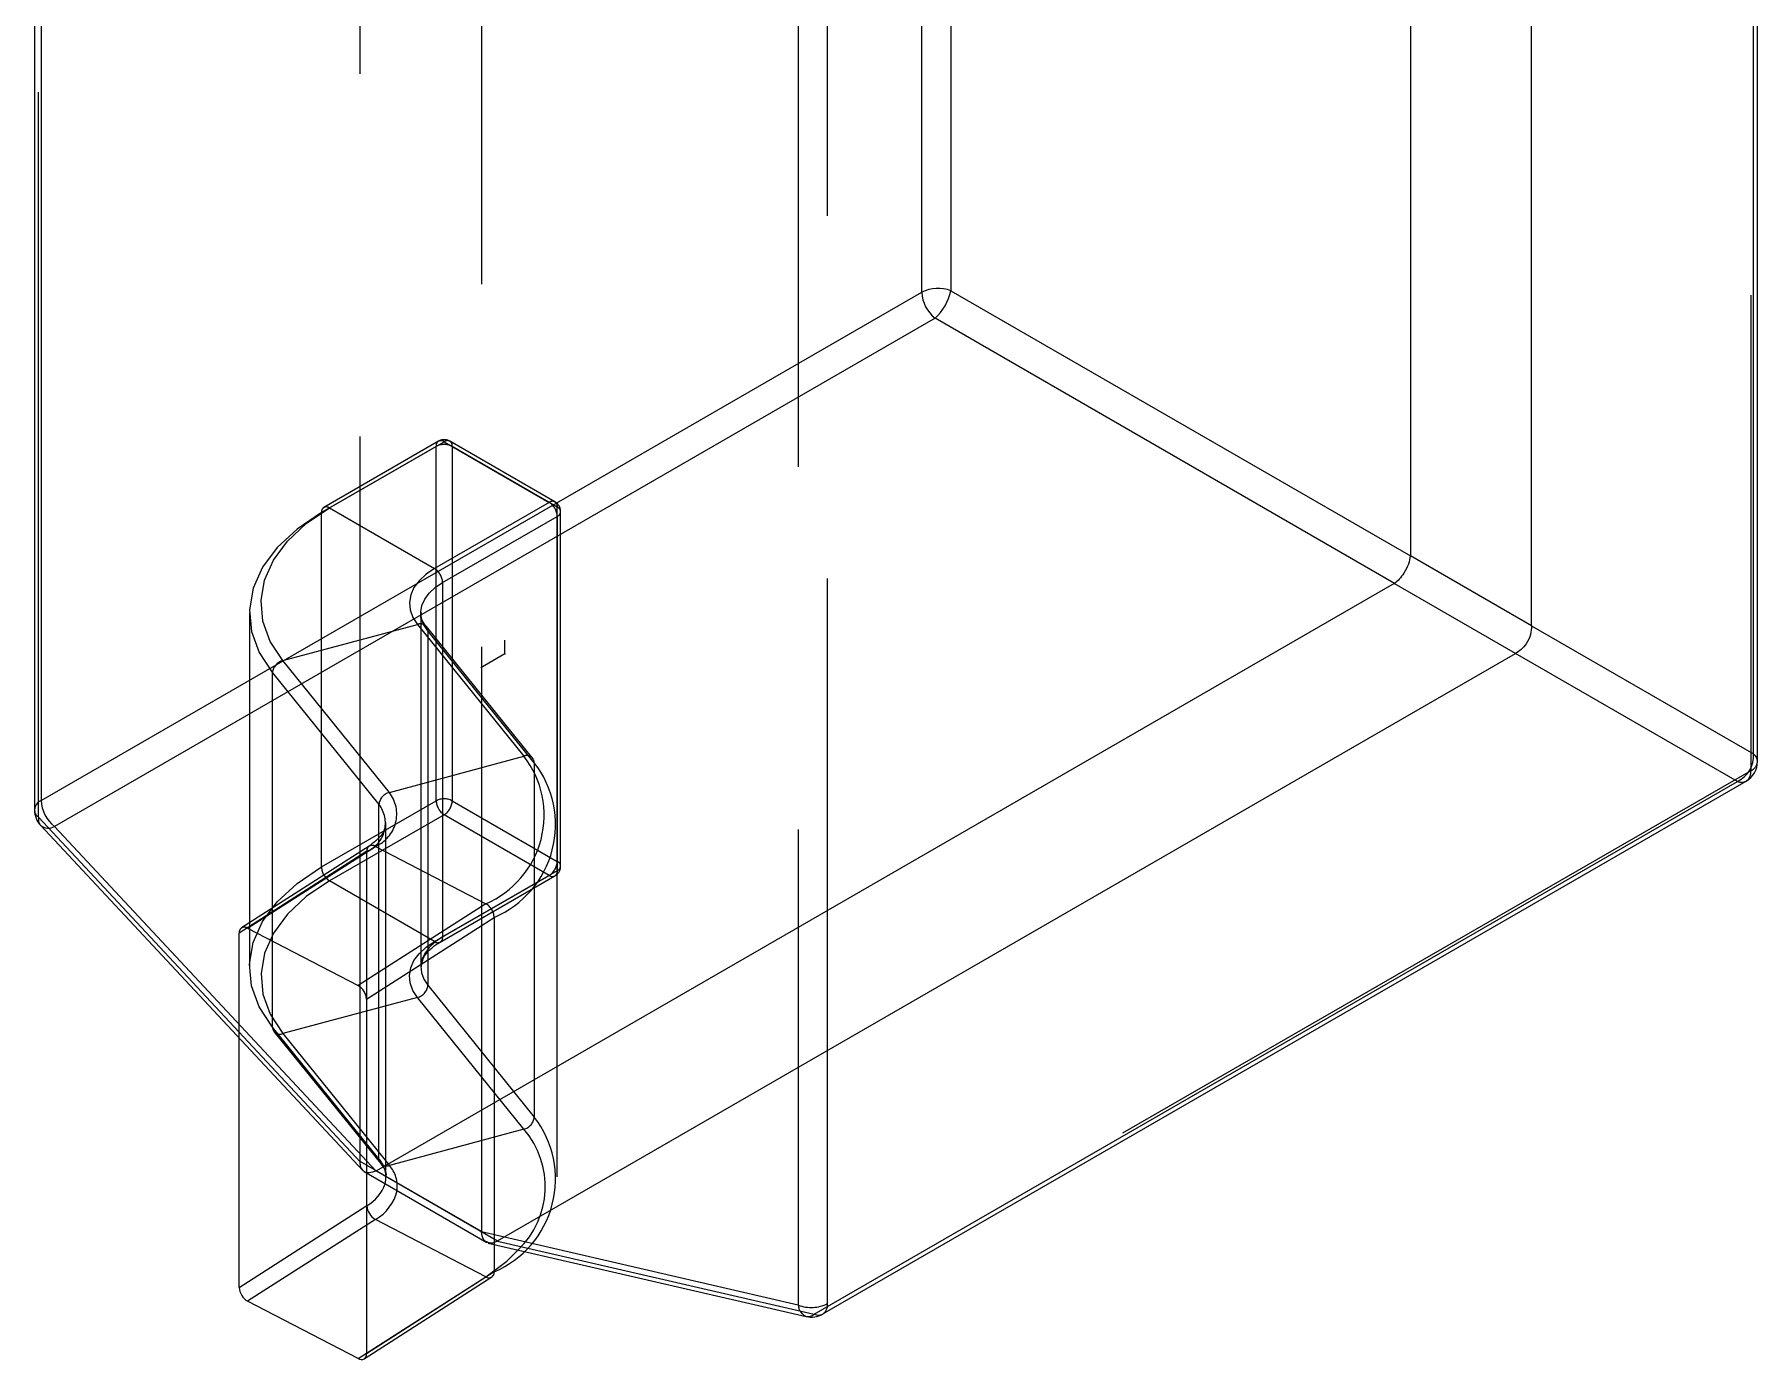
# Model space of a CAD drawing. Header units: millimetres. Extents: x 0 to 841, y 0 to 2287.
# Drawn here: x 626.662 to 629.679, y 236.601 to 238.921 of the extents above; entities that cross this region are included whole.
import ezdxf

# ---------------------------------------------------------------- set-up
doc = ezdxf.new("R2010")
doc.units = ezdxf.units.MM
doc.header["$PDSIZE"] = -1
doc.linetypes.add('HIDDEN', pattern=[1.905, 1.27, -0.635])

msp = doc.modelspace()

# ---------------------------------------------------------------- linework, layer by layer
at = {"color": 7, "linetype": 'Continuous', "lineweight": 25}
for p, q in [((628.2156, 238.4699), (628.2156, 243.0264)), ((628.2668, 243.029), (628.2668, 238.4725)), ((629.0711, 242.8426), (629.0711, 238.0087)), ((626.6622, 242.1201), (626.6622, 237.5636)), ((626.674, 242.1364), (626.674, 237.58)), ((629.2833, 237.8862), (629.2833, 239.9861)), ((629.6717, 237.6615), (629.6717, 239.9924)), ((629.6789, 237.6483), (629.6789, 239.9904)), ((626.674, 237.58), (628.2156, 238.4699)), ((628.2668, 238.4725), (629.0711, 238.0082)), ((628.239, 238.4243), (626.6973, 237.5343)), ((629.0433, 237.96), (628.239, 238.4243)), ((629.0711, 238.0087), (629.2833, 237.8862)), ((629.0428, 237.9597), (627.2609, 236.931)), ((629.255, 237.8372), (629.0428, 237.9597)), ((629.2833, 237.8857), (629.6717, 237.6615)), ((627.4731, 236.8086), (629.255, 237.8372)), ((629.6439, 237.6133), (629.2554, 237.8375)), ((628.0274, 236.6801), (629.6439, 237.6133)), ((628.0425, 236.6805), (629.6589, 237.6136)), ((626.673, 237.5363), (627.2377, 236.9312)), ((626.6973, 237.5343), (627.2605, 236.9308)), ((627.0207, 236.7269), (627.0207, 237.1638)), ((627.2395, 236.9299), (627.4545, 236.8058)), ((627.2442, 236.8703), (627.2442, 236.9271)), ((627.2609, 236.931), (627.4731, 236.8086)), ((627.0207, 236.7269), (627.2442, 236.8703)), ((627.2591, 236.8462), (627.0355, 236.7029)), ((627.4523, 236.7458), (627.2591, 236.8462)), ((627.4566, 236.8048), (628.0135, 236.6761)), ((627.4727, 236.8083), (628.0274, 236.6801)), ((627.2287, 236.6024), (627.4523, 236.7458)), ((627.2395, 236.6019), (627.4631, 236.7453)), ((627.2287, 236.6024), (627.0355, 236.7029))]:
    msp.add_line(p, q, dxfattribs=at)
at = {"color": 7, "linetype": 'HIDDEN', "lineweight": 18}
for p, q in [((629.6672, 242.2748), (629.6672, 237.6319)), ((626.6695, 237.5504), (626.6695, 242.1069)), ((627.2327, 236.9474), (627.2327, 241.7813)), ((627.4448, 241.6588), (627.4448, 236.8249)), ((627.9995, 241.339), (627.9995, 236.6962)), ((628.0508, 236.6988), (628.0508, 241.3416)), ((627.3655, 238.1999), (627.1647, 238.084)), ((627.3696, 238.209), (627.1689, 238.0931)), ((627.1789, 238.0921), (627.3796, 238.208)), ((627.3655, 237.5793), (627.3655, 238.1999)), ((627.3796, 238.208), (627.5635, 238.1019)), ((627.5735, 238.1029), (627.3896, 238.209)), ((627.3938, 238.1999), (627.3938, 237.5793)), ((627.5776, 238.0937), (627.3938, 238.1999)), ((627.1647, 237.4634), (627.1647, 238.084)), ((627.1789, 238.0921), (627.3627, 237.986)), ((627.5635, 238.1019), (627.3627, 237.986)), ((627.5776, 237.4732), (627.5776, 238.0937)), ((627.5835, 237.465), (627.5835, 238.0856)), ((627.3768, 237.9615), (627.5776, 238.0774)), ((627.5776, 238.0774), (627.5776, 237.4568)), ((627.3768, 237.9615), (627.3768, 237.3409)), ((627.0388, 237.9084), (627.0388, 237.2879)), ((627.3388, 237.9084), (627.3388, 237.2879)), ((627.0972, 237.8247), (627.3328, 237.8882)), ((627.3328, 237.8882), (627.5192, 237.6574)), ((627.5348, 237.6536), (627.3484, 237.8844)), ((627.3509, 237.8767), (627.3509, 237.2561)), ((627.5373, 237.646), (627.3509, 237.8767)), ((627.2836, 237.594), (627.0972, 237.8247)), ((627.0791, 237.1829), (627.0791, 237.8035)), ((627.0791, 237.8035), (627.2654, 237.5728)), ((627.2836, 237.594), (627.5192, 237.6574)), ((627.5373, 237.646), (627.5373, 237.0254)), ((629.6672, 237.6319), (628.0508, 236.6988)), ((627.1647, 237.4634), (627.3655, 237.5793)), ((627.2654, 236.9522), (627.2654, 237.5728)), ((627.3938, 237.5793), (627.5776, 237.4732)), ((627.2326, 236.9469), (626.6695, 237.5504)), ((627.3796, 237.5548), (627.1789, 237.4389)), ((627.2776, 236.9205), (627.2776, 237.5411)), ((627.5635, 237.4487), (627.3796, 237.5548)), ((627.5776, 236.9205), (627.5776, 237.5411)), ((627.2442, 237.4908), (627.0207, 237.3475)), ((627.2483, 237.4999), (627.0247, 237.3566)), ((627.0355, 237.3561), (627.2591, 237.4994)), ((627.2442, 236.9271), (627.2442, 237.4908)), ((627.2591, 237.4994), (627.4523, 237.399)), ((627.3627, 237.3328), (627.5635, 237.4487)), ((627.3727, 237.3318), (627.5735, 237.4477)), ((627.5776, 237.4568), (627.3768, 237.3409)), ((627.3627, 237.3328), (627.1789, 237.4389)), ((627.4523, 237.399), (627.2287, 237.2557)), ((627.0355, 237.3561), (627.2287, 237.2557)), ((627.2436, 237.2316), (627.4672, 237.375)), ((627.4672, 237.375), (627.4672, 236.7544)), ((627.0207, 237.1638), (627.0207, 237.3475)), ((627.3328, 237.2349), (627.0972, 237.1715)), ((627.5192, 237.0042), (627.3328, 237.2349)), ((627.3509, 237.2561), (627.5373, 237.0254)), ((627.2436, 237.2316), (627.2436, 236.611)), ((627.2654, 236.9522), (627.0791, 237.1829)), ((627.0816, 237.1753), (627.268, 236.9445)), ((627.0972, 237.1715), (627.2836, 236.9407)), ((627.5192, 237.0042), (627.2836, 236.9407)), ((627.4448, 236.8249), (627.2327, 236.9474)), ((627.9995, 236.6962), (627.4448, 236.8244)), ((627.4672, 236.7544), (627.2436, 236.611))]:
    msp.add_line(p, q, dxfattribs=at)
at = {"color": 7, "linetype": 'Continuous'}
for q in [(627.4438, 237.8123), (627.4857, 237.8607)]:
    msp.add_line((627.4857, 237.8365), q, dxfattribs=at)
at = {"color": 7, "linetype": 'HIDDEN', "lineweight": 18, "flags": 128}
for points in [[(627.1647, 238.084), (627.122, 238.0552), (627.0873, 238.023), (627.0616, 237.9882), (627.0453, 237.9515), (627.0389, 237.9138), (627.0424, 237.876), (627.0559, 237.839), (627.0791, 237.8035)], [(627.0972, 237.8247), (627.0751, 237.8585), (627.0623, 237.8939), (627.0589, 237.9299), (627.065, 237.9659), (627.0805, 238.0008), (627.1051, 238.034), (627.1381, 238.0647), (627.1789, 238.0921)], [(627.3627, 237.986), (627.3478, 237.976), (627.3357, 237.9647), (627.3267, 237.9526), (627.321, 237.9398), (627.3188, 237.9266), (627.32, 237.9135), (627.3248, 237.9005), (627.3328, 237.8882)], [(627.3509, 237.8767), (627.344, 237.8874), (627.3399, 237.8986), (627.3388, 237.9101), (627.3407, 237.9215), (627.3457, 237.9325), (627.3535, 237.9431), (627.3639, 237.9528), (627.3768, 237.9615)], [(627.0791, 237.1829), (627.0559, 237.2184), (627.0424, 237.2555), (627.0389, 237.2933), (627.0453, 237.331), (627.0616, 237.3676), (627.0873, 237.4025), (627.122, 237.4346), (627.1647, 237.4634)], [(627.1789, 237.4389), (627.1381, 237.4115), (627.1051, 237.3808), (627.0805, 237.3476), (627.065, 237.3126), (627.0589, 237.2767), (627.0623, 237.2406), (627.0751, 237.2053), (627.0972, 237.1715)], [(627.3328, 237.2349), (627.3248, 237.2473), (627.32, 237.2602), (627.3188, 237.2734), (627.321, 237.2866), (627.3267, 237.2994), (627.3357, 237.3115), (627.3478, 237.3227), (627.3627, 237.3328)], [(627.3768, 237.3409), (627.3639, 237.3322), (627.3535, 237.3225), (627.3457, 237.312), (627.3407, 237.3009), (627.3388, 237.2895), (627.3399, 237.2781), (627.344, 237.2669), (627.3509, 237.2561)]]:
    msp.add_lwpolyline(points, dxfattribs=at)
at = {"color": 7, "linetype": 'Continuous', "lineweight": 25, "flags": 128}
msp.add_lwpolyline([(627.4523, 236.7458), (627.489, 236.7731), (627.5093, 236.7927)], dxfattribs=at)
at = {"color": 7, "linetype": 'Continuous', "lineweight": 25}
for centre, radius, start, end in [((628.2441, 238.4142), 0.0626, 68.6939, 117.0888), ((628.2781, 238.4731), 0.0626, 182.9073, 231.3092), ((628.1747, 238.4936), 0.0945, 312.8632, 347.1368), ((629.6227, 237.6576), 0.0492, 295.4861, 4.5139), ((629.6617, 237.6474), 0.0173, 2.7397, 54.5446), ((629.6389, 237.6483), 0.04, 299.9973, 0), ((629.651, 237.629), 0.0173, 245.4645, 297.2604), ((626.6818, 237.562), 0.0196, 113.4621, 175.2177), ((626.7364, 237.5831), 0.0626, 182.9073, 231.3092), ((626.7022, 237.5636), 0.04, 180, 223.019), ((626.6867, 237.5534), 0.0219, 231.2965, 299.1171), ((627.2097, 236.9311), 0.07, 299.549, 341.3654), ((627.2225, 236.9133), 0.0764, 298.6388, 347.4271), ((627.2736, 236.8718), 0.0294, 182.9913, 240.4271), ((627.4569, 236.7535), 0.0103, 307.0094, 4.8682), ((627.0501, 236.7285), 0.0294, 182.9913, 240.4271), ((627.4581, 236.7544), 0.0104, 235.911, 298.7229), ((628.0225, 236.7151), 0.04, 256.9859, 299.9973), ((628.0165, 236.6921), 0.0162, 259.4467, 312.4054), ((628.0346, 236.6958), 0.0173, 245.4645, 297.2604), ((627.2346, 236.6113), 0.0106, 236.78, 297.8539)]:
    msp.add_arc(centre, radius, start, end, dxfattribs=at)
at = {"color": 7, "linetype": 'HIDDEN', "lineweight": 18}
for centre, radius, start, end in [((627.3741, 238.2013), 0.00873, 50.7967, 189.214), ((627.3796, 238.1726), 0.0307, 62.6097, 117.3903), ((627.3796, 238.1917), 0.02, 60.0027, 119.9973), ((627.3851, 238.2013), 0.00873, 350.786, 129.2033), ((627.1733, 238.0853), 0.00873, 50.7967, 189.214), ((627.569, 238.0951), 0.00873, 350.786, 129.2033), ((627.5469, 238.076), 0.0307, 2.6055, 57.3945), ((627.5635, 238.0856), 0.02, 0, 60.0027), ((627.5745, 238.0856), 0.00873, 290.7834, 69.2166), ((627.3461, 237.9601), 0.0307, 2.6055, 57.3945), ((627.3378, 237.8746), 0.0145, 42.8101, 109.9933), ((627.3389, 237.877), 0.012, 358.7633, 38.1762), ((627.103, 237.8014), 0.0241, 104.0811, 174.8849), ((627.386, 237.554), 0.1686, 293.1683, 37.803), ((627.5243, 237.6455), 0.013, 2.1001, 113.3338), ((627.3976, 237.5376), 0.1769, 293.1683, 37.803), ((629.6478, 237.6297), 0.0196, 304.7789, 6.5333), ((629.6594, 237.6499), 0.0196, 293.4621, 355.2177), ((627.2232, 237.54), 0.0535, 293.1683, 37.803), ((627.2348, 237.5562), 0.0617, 293.1683, 37.803), ((627.2894, 237.5706), 0.0241, 104.0811, 174.8849), ((627.3796, 237.552), 0.0307, 62.6097, 117.3903), ((627.3962, 237.5807), 0.0307, 182.6055, 237.3945), ((627.3631, 237.5807), 0.0307, 302.6055, 357.3945), ((626.6795, 237.5645), 0.0173, 182.7397, 234.5446), ((626.6853, 237.5469), 0.0162, 167.5912, 220.5561), ((627.2535, 237.4919), 0.00935, 53.3177, 186.8215), ((627.1954, 237.4648), 0.0307, 182.6055, 237.3945), ((627.5469, 237.4745), 0.0307, 302.6055, 357.3945), ((627.569, 237.4554), 0.00873, 230.7967, 9.214), ((627.5635, 237.465), 0.02, 299.9973, 0), ((627.5745, 237.465), 0.00873, 290.7834, 69.2166), ((627.4378, 237.3734), 0.0294, 2.9913, 60.4271), ((627.0299, 237.3486), 0.00935, 53.3177, 186.8215), ((627.3682, 237.3395), 0.00873, 230.7967, 9.214), ((627.2142, 237.2301), 0.0294, 2.9913, 60.4271), ((627.327, 237.2583), 0.0241, 284.0811, 354.8849), ((627.0911, 237.1827), 0.012, 178.7633, 218.1762), ((627.0922, 237.1851), 0.0145, 222.8101, 289.9933), ((627.3976, 236.917), 0.1769, 293.1683, 37.803), ((627.5133, 237.0275), 0.0241, 284.0811, 354.8849), ((627.4025, 236.9037), 0.154, 313.8762, 40.7512), ((627.2784, 236.9527), 0.013, 182.1001, 293.3338), ((627.2297, 236.9205), 0.0478, 345.8341, 41.5887), ((627.2416, 236.9038), 0.0559, 352.6478, 41.3713), ((628.0223, 236.7545), 0.0626, 248.6939, 297.0888), ((628.0221, 236.697), 0.0226, 182.0781, 247.5041), ((628.0313, 236.6965), 0.0196, 304.7789, 6.5333), ((627.2333, 236.6102), 0.0103, 307.0094, 4.8682)]:
    msp.add_arc(centre, radius, start, end, dxfattribs=at)
at = {"color": 7, "linetype": 'Continuous', "lineweight": 25}
for points, knots in [([(629.0711, 238.0082), (629.0703, 238.0035), (629.0686, 237.9938), (629.0609, 237.9789), (629.0519, 237.967), (629.0461, 237.9622), (629.0433, 237.96)], [0, 0, 0, 0, 0.270879, 0.562239, 0.789104, 1, 1, 1, 1]), ([(629.0711, 238.0082), (629.0711, 238.0083), (629.0711, 238.0085), (629.0711, 238.0086), (629.0711, 238.0087)], [0, 0, 0, 0, 0.560423, 1, 1, 1, 1]), ([(629.0428, 237.9597), (629.0429, 237.9597), (629.0431, 237.9598), (629.0432, 237.9599), (629.0433, 237.96)], [0, 0, 0, 0, 0.559524, 1, 1, 1, 1]), ([(629.2833, 237.8857), (629.283, 237.8807), (629.2825, 237.8703), (629.2752, 237.8551), (629.2655, 237.8437), (629.2587, 237.8395), (629.2554, 237.8375)], [0, 0, 0, 0, 0.270879, 0.562239, 0.789104, 1, 1, 1, 1]), ([(629.2833, 237.8862), (629.2833, 237.8861), (629.2833, 237.886), (629.2833, 237.8858), (629.2833, 237.8857)], [0, 0, 0, 0, 0.559524, 1, 1, 1, 1]), ([(629.2554, 237.8375), (629.2553, 237.8374), (629.2552, 237.8374), (629.255, 237.8373), (629.255, 237.8372)], [0, 0, 0, 0, 0.560423, 1, 1, 1, 1]), ([(627.2605, 236.9308), (627.2563, 236.9294), (627.2477, 236.9265), (627.2396, 236.9283), (627.2375, 236.9318), (627.2372, 236.9323)], [0, 0, 0, 0, 0.444873, 0.923384, 1, 1, 1, 1]), ([(627.2605, 236.9308), (627.2606, 236.9308), (627.2607, 236.9309), (627.2609, 236.931), (627.2609, 236.931)], [0, 0, 0, 0, 0.560423, 1, 1, 1, 1]), ([(627.4727, 236.8083), (627.469, 236.8063), (627.4622, 236.8027), (627.4568, 236.8054), (627.4543, 236.8067)], [0, 0, 0, 0, 0.542026, 1, 1, 1, 1]), ([(627.4731, 236.8086), (627.473, 236.8085), (627.4729, 236.8084), (627.4727, 236.8083), (627.4727, 236.8083)], [0, 0, 0, 0, 0.559524, 1, 1, 1, 1])]:
    msp.add_open_spline(points, degree=3, knots=knots, dxfattribs=at)
at = {"color": 7, "linetype": 'HIDDEN', "lineweight": 18}
for points, knots in [([(627.3484, 237.8844), (627.3428, 237.8916), (627.3366, 237.8999), (627.3394, 237.9079), (627.3398, 237.9089)], [0, 0, 0, 0, 0.879242, 1, 1, 1, 1]), ([(627.2766, 237.5406), (627.276, 237.5338), (627.2748, 237.5207), (627.2569, 237.5067), (627.2483, 237.4999)], [0, 0, 0, 0, 0.52028, 1, 1, 1, 1]), ([(627.3398, 237.2886), (627.3407, 237.2952), (627.3423, 237.3079), (627.3593, 237.3237), (627.3709, 237.3307), (627.3727, 237.3318)], [0, 0, 0, 0, 0.481505, 0.920724, 1, 1, 1, 1]), ([(627.2327, 236.9474), (627.2327, 236.9473), (627.2327, 236.9471), (627.2326, 236.9469), (627.2326, 236.9469)], [0, 0, 0, 0, 0.559524, 1, 1, 1, 1]), ([(627.2372, 236.9323), (627.2358, 236.934), (627.2327, 236.9376), (627.2327, 236.9436), (627.2326, 236.9469)], [0, 0, 0, 0, 0.460776, 1, 1, 1, 1]), ([(627.268, 236.9445), (627.2735, 236.9373), (627.2798, 236.929), (627.277, 236.921), (627.2766, 236.92)], [0, 0, 0, 0, 0.879962, 1, 1, 1, 1]), ([(627.4448, 236.8244), (627.4448, 236.8245), (627.4448, 236.8247), (627.4448, 236.8248), (627.4448, 236.8249)], [0, 0, 0, 0, 0.560423, 1, 1, 1, 1]), ([(627.4543, 236.8067), (627.4536, 236.8068), (627.4503, 236.8076), (627.4467, 236.814), (627.4454, 236.821), (627.4448, 236.8244)], [0, 0, 0, 0, 0.124912, 0.578417, 1, 1, 1, 1])]:
    msp.add_open_spline(points, degree=3, knots=knots, dxfattribs=at)
at = {"color": 7, "linetype": 'Continuous'}
msp.add_point((627.4857, 237.8365), dxfattribs=at)

doc.saveas('drawing.dxf')
